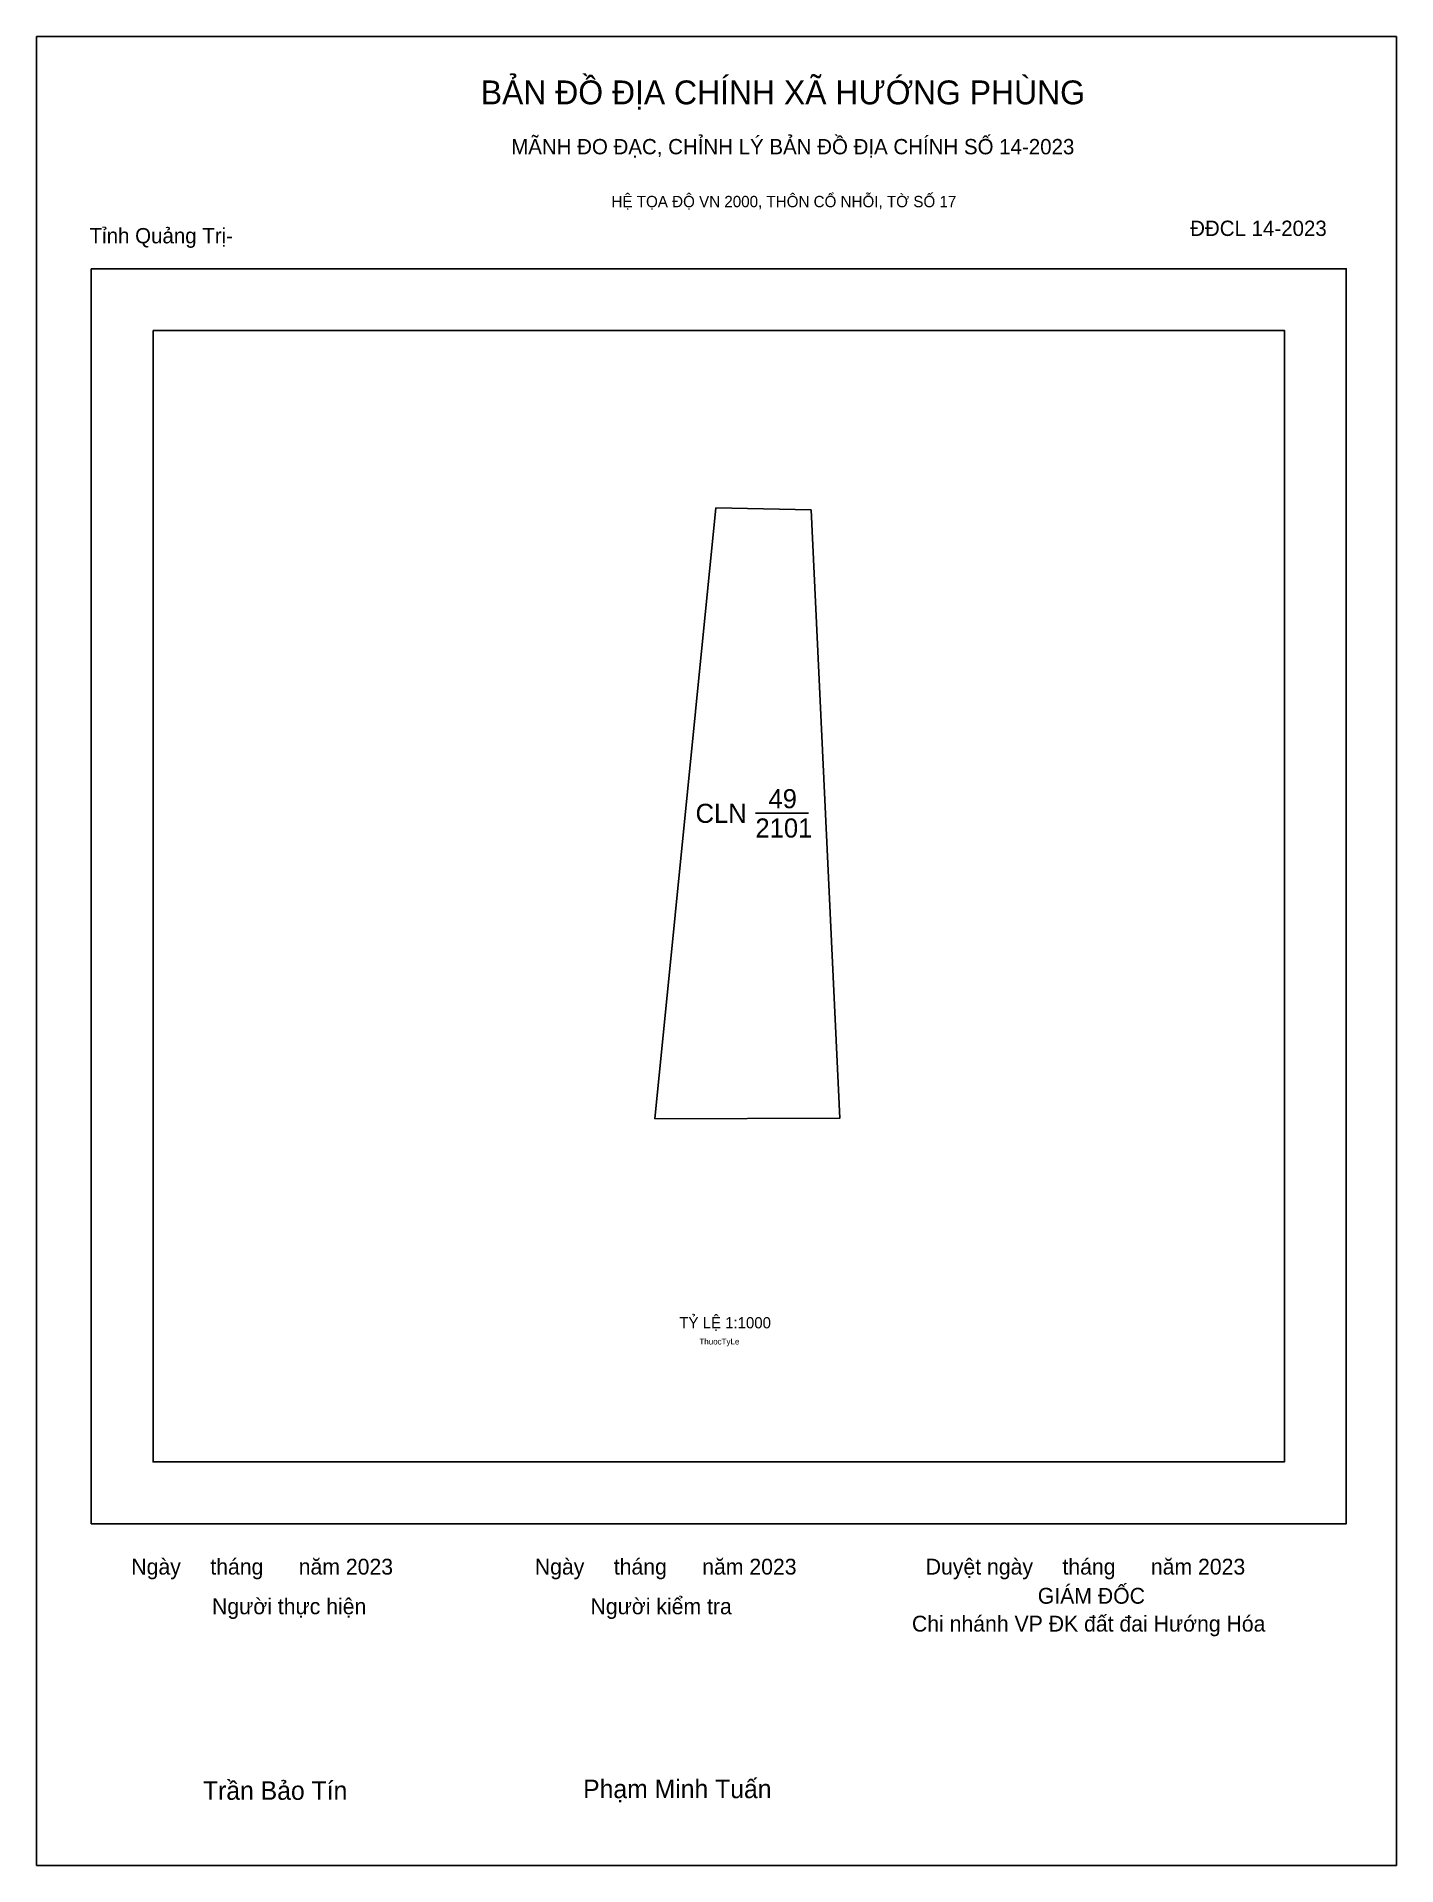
# Model space of a CAD drawing. Extents: x 536851 to 537064, y 1853132 to 1853418.
import ezdxf

# ---------------------------------------------------------------- set-up
doc = ezdxf.new("R2010")
doc.units = 0
for name, color, linetype in [('Level 10', 7, 'Continuous'), ('Level 13', 7, 'Continuous'), ('Level 15', 7, 'Continuous'), ('Level 27', 7, 'Continuous'), ('Level 6', 7, 'Continuous'), ('Level 62', 7, 'Continuous'), ('Level 63', 7, 'Continuous'), ('Level 9', 7, 'Continuous')]:
    doc.layers.add(name, color=color, linetype=linetype)

msp = doc.modelspace()

# ---------------------------------------------------------------- linework, layer by layer
at = {"layer": 'Level 10'}
msp.add_lwpolyline([(536948.12, 1853248.68), (536957.68, 1853344.5), (536972.61, 1853344.2), (536977.12, 1853248.76)], close=True, dxfattribs=at)
at = {"layer": 'Level 13'}
msp.add_line((536963.88, 1853296.59), (536972.22, 1853296.59), dxfattribs=at)
at = {"layer": 'Level 15'}
msp.add_lwpolyline([(536851.1, 1853418.45), (537064.45, 1853418.45), (537064.45, 1853131.53), (536851.1, 1853131.53)], close=True, dxfattribs=at)
at = {"layer": 'Level 27'}
for p, q in [((536957.68, 1853344.5), (536957.68, 1853344.51)), ((536972.61, 1853344.2), (536972.61, 1853344.21)), ((536977.12, 1853248.76), (536977.13, 1853248.76))]:
    msp.add_line(p, q, dxfattribs=at)
at = {"layer": 'Level 62'}
msp.add_lwpolyline([(536869.37, 1853372.34), (537046.88, 1853372.34), (537046.88, 1853194.83), (536869.37, 1853194.83)], close=True, dxfattribs=at)
at = {"layer": 'Level 63'}
msp.add_lwpolyline([(536859.68, 1853382.03), (537056.57, 1853382.03), (537056.57, 1853185.14), (536859.68, 1853185.14)], close=True, dxfattribs=at)

# ---------------------------------------------------------------- texts
at = {"layer": 'Level 13'}
for s, p in [('49', (536965.93, 1853297.39)), ('CLN', (536954.49, 1853295.09)), ('2101', (536963.89, 1853292.79))]:
    msp.add_text(s, height=3, dxfattribs=at).set_placement(p)
at = {"layer": 'Level 6'}
msp.add_text('TỶ LỆ 1:1000', height=1.7579, dxfattribs=at).set_placement((536951.94, 1853215.79))
at = {"layer": 'Level 63'}
for s, height, p in [('BẢN ĐỒ ĐỊA CHÍNH XÃ HƯỚNG PHÙNG', 3.7437, (536920.79, 1853407.82)), ('MÃNH ĐO ĐẠC, CHỈNH LÝ BẢN ĐỒ ĐỊA CHÍNH SỐ 14-2023', 2.4022, (536925.56, 1853399.98)), ('HỆ TỌA ĐỘ VN 2000, THÔN CỔ NHỖI, TỜ SỐ 17', 1.7782, (536941.3, 1853391.68)), ('ThuocTyLe', 0.938, (536955.09, 1853213.26)), ('Ngày     tháng      năm 2023', 2.4883, (536865.96, 1853177.16)), ('Ngày     tháng      năm 2023', 2.4883, (536929.27, 1853177.16)), ('Duyệt ngày     tháng      năm 2023', 2.4883, (536990.6, 1853177.16)), ('GIÁM ĐỐC', 2.488, (537008.18, 1853172.59)), ('Người thực hiện', 2.4883, (536878.62, 1853170.94)), ('Người kiểm tra', 2.4883, (536938.01, 1853170.94)), ('Chi nhánh VP ĐK đất đai Hướng Hóa', 2.4883, (536988.44, 1853168.22)), ('Trần Bảo Tín', 2.9024, (536877.2, 1853141.83)), ('Phạm Minh Tuấn', 2.9024, (536936.85, 1853142.09))]:
    msp.add_text(s, height=height, dxfattribs=at).set_placement(p)
at = {"layer": 'Level 9'}
for s, p in [('Tỉnh Quảng Trị-', (536859.42, 1853386.01)), ('ĐĐCL 14-2023', (537032.09, 1853387.17))]:
    msp.add_text(s, height=2.4022, dxfattribs=at).set_placement(p)

doc.saveas('drawing.dxf')
